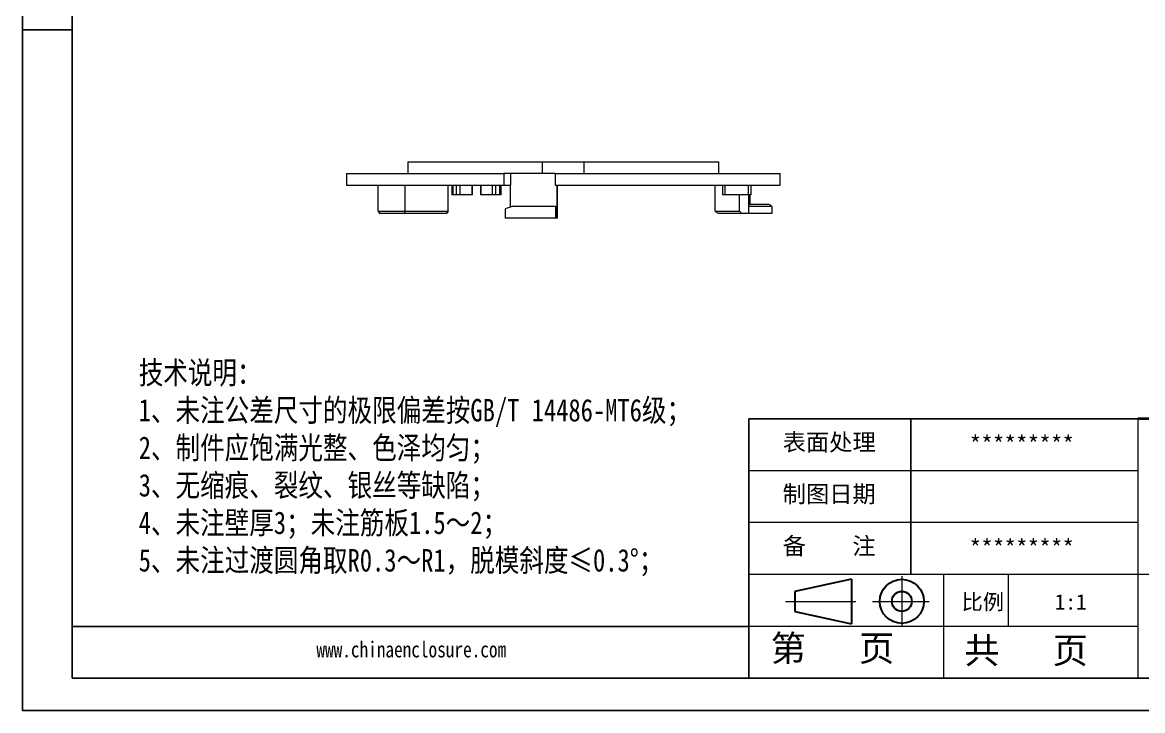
# Model space of a CAD drawing. Header units: inches. Extents: x 1848 to 4019, y 409 to 905.
# Drawn here: x 3423.5 to 3661.1, y 409.8 to 555.9 of the extents above; entities that cross this region are included whole.
import ezdxf

# ---------------------------------------------------------------- set-up
doc = ezdxf.new("R2010")
doc.units = ezdxf.units.IN
doc.linetypes.add('CENTER2', pattern=[28.575, 19.05, -3.175, 3.175, -3.175])
doc.layers.add('文字', color=81, linetype='Continuous')
for name, color, linetype, lineweight in [('粗实线', 7, 'Continuous', 30), ('细实线', 3, 'Continuous', 9), ('细点划线', 2, 'CENTER2', 9)]:
    doc.layers.add(name, color=color, linetype=linetype, lineweight=lineweight)
doc.styles.get("Standard").update_dxf_attribs({"font": 'txt', "bigfont": 'gbcbig.shx'})
doc.styles.add('宋体', font='', dxfattribs={"width": 0.8, "height": 3.5})
doc.styles.get('宋体').set_extended_font_data('SimSun')

msp = doc.modelspace()

# ---------------------------------------------------------------- linework, layer by layer
for p, q in [((3423.462, 698.799), (3423.462, 409.797)), ((3434.038, 691.918), (3434.038, 416.678)), ((3434.038, 554.298), (3423.462, 554.298)), ((3423.462, 543.595), (3423.462, 409.797)), ((3660.168, 471.726), (3577.596, 471.726)), ((3577.596, 416.678), (3577.596, 471.726)), ((3612.001, 438.698), (3612.001, 471.726)), ((3577.596, 427.688), (3434.038, 427.688)), ((3434.038, 416.678), (3825.312, 416.678)), ((3423.462, 409.797), (3832.193, 409.797)), ((3423.462, 409.797), (3612.689, 409.797))]:
    msp.add_line(p, q)
at = {"color": 7, "linetype": 'Continuous', "lineweight": 15}
for p, q in [((3505.222, 526.321), (3505.222, 523.821)), ((3505.222, 526.321), (3533.777, 526.321)), ((3533.777, 526.321), (3533.777, 523.821)), ((3533.777, 526.321), (3542.667, 526.321)), ((3542.667, 523.821), (3542.667, 526.321)), ((3542.667, 526.321), (3571.222, 526.321)), ((3571.222, 523.821), (3571.222, 526.321)), ((3492.222, 523.821), (3492.222, 521.321)), ((3492.222, 523.821), (3525.641, 523.821)), ((3525.641, 523.821), (3525.641, 521.321)), ((3527.063, 523.821), (3525.641, 523.821)), ((3527.063, 523.821), (3527.063, 521.321)), ((3536.486, 523.821), (3527.063, 523.821)), ((3536.486, 523.821), (3536.486, 521.321)), ((3536.486, 523.821), (3584.222, 523.821)), ((3584.222, 521.321), (3584.222, 523.821)), ((3492.222, 521.321), (3525.641, 521.321)), ((3498.962, 515.821), (3498.962, 521.321)), ((3504.679, 515.821), (3504.679, 521.321)), ((3513.8, 515.821), (3513.8, 521.321)), ((3514.561, 521.321), (3514.561, 519.321)), ((3514.768, 521.321), (3514.768, 519.321)), ((3518.948, 519.321), (3518.948, 521.321)), ((3520.682, 521.321), (3520.682, 519.321)), ((3524.74, 519.321), (3524.74, 521.321)), ((3525.041, 519.321), (3525.041, 521.321)), ((3525.641, 521.321), (3527.063, 521.321)), ((3527.063, 516.72), (3527.063, 521.321)), ((3536.486, 521.321), (3584.222, 521.321)), ((3536.94, 516.821), (3536.94, 521.321)), ((3537.02, 514.321), (3537.02, 521.321)), ((3570.458, 515.821), (3570.458, 521.321)), ((3571.991, 521.321), (3571.991, 519.321)), ((3572.484, 521.321), (3572.484, 519.321)), ((3577.506, 519.321), (3577.506, 521.321)), ((3578.01, 521.321), (3578.01, 519.321)), ((3578.103, 519.321), (3578.103, 521.321)), ((3514.768, 519.321), (3514.561, 519.321)), ((3515.598, 519.321), (3514.768, 519.321)), ((3516.31, 519.321), (3515.598, 519.321)), ((3518.878, 519.321), (3516.31, 519.321)), ((3518.948, 519.321), (3518.878, 519.321)), ((3520.745, 519.321), (3520.682, 519.321)), ((3523.189, 519.321), (3520.745, 519.321)), ((3523.837, 519.321), (3523.189, 519.321)), ((3524.74, 519.321), (3523.837, 519.321)), ((3525.041, 519.321), (3524.74, 519.321)), ((3572.484, 519.321), (3571.991, 519.321)), ((3577.506, 519.321), (3572.484, 519.321)), ((3575.646, 515.821), (3575.646, 519.321)), ((3578.01, 519.321), (3577.506, 519.321)), ((3577.615, 516.821), (3577.615, 519.321)), ((3577.886, 517.321), (3577.886, 519.321)), ((3578.102, 519.321), (3578.01, 519.321)), ((3578.103, 519.321), (3578.102, 519.321)), ((3498.962, 515.821), (3504.679, 515.821)), ((3504.679, 515.821), (3513.8, 515.821)), ((3513.8, 515.821), (3513.479, 515.321)), ((3527.364, 516.821), (3525.878, 516.321)), ((3525.878, 516.321), (3525.878, 514.321)), ((3536.561, 516.821), (3527.364, 516.821)), ((3536.561, 516.821), (3536.561, 514.321)), ((3536.94, 516.821), (3536.561, 516.821)), ((3536.94, 514.321), (3536.94, 516.821)), ((3570.458, 515.821), (3575.646, 515.821)), ((3575.646, 515.821), (3576.138, 515.321)), ((3577.615, 517.321), (3581.823, 517.321)), ((3577.615, 515.321), (3577.615, 516.821)), ((3582.468, 516.821), (3577.615, 516.821)), ((3582.468, 516.821), (3582.468, 515.321)), ((3504.51, 515.321), (3499.211, 515.321)), ((3513.479, 515.321), (3504.51, 515.321)), ((3536.561, 514.321), (3525.878, 514.321)), ((3536.94, 514.321), (3536.561, 514.321)), ((3537.02, 514.321), (3536.94, 514.321)), ((3576.138, 515.321), (3571.182, 515.321)), ((3577.615, 515.321), (3576.138, 515.321)), ((3582.468, 515.321), (3577.615, 515.321))]:
    msp.add_line(p, q, dxfattribs=at)
at = {"color": 8, "linetype": 'Continuous', "lineweight": 15}
for p, q in [((3515.598, 519.321), (3515.598, 521.321)), ((3516.31, 521.321), (3516.31, 519.321)), ((3518.878, 519.321), (3518.878, 521.321)), ((3520.745, 521.321), (3520.745, 519.321)), ((3523.189, 519.321), (3523.189, 521.321)), ((3523.837, 521.321), (3523.837, 519.321)), ((3578.102, 519.321), (3578.102, 521.321))]:
    msp.add_line(p, q, dxfattribs=at)
at = {"color": 7, "linetype": 'Continuous', "lineweight": 15}
for centre, major_axis, ratio, start_param, end_param in [((3538.222, 510.624), (-40.076, 40.076), 0.5107443, 0.9828288, 0.9940077), ((3538.222, 517.354), (44.999, -1.938), 0.1610108, 0.1902339, 0.2569605)]:
    msp.add_ellipse(centre, major_axis=major_axis, ratio=ratio, start_param=start_param, end_param=end_param, dxfattribs=at)
for points in [[(3504.51, 515.321), (3504.566, 515.488), (3504.622, 515.655), (3504.679, 515.821)], [(3570.458, 515.821), (3570.7, 515.655), (3570.941, 515.488), (3571.182, 515.321)]]:
    msp.add_open_spline(points, degree=3, dxfattribs=at)
at = {"layer": '粗实线', "color": 7, "lineweight": 40}
msp.add_line((3825.312, 471.726), (3660.168, 471.726), dxfattribs=at)
at = {"layer": '粗实线', "color": 7}
for p, q in [((3599.355, 437.668), (3587.326, 435.118)), ((3599.355, 437.668), (3599.355, 428.24)), ((3587.326, 435.118), (3587.326, 430.863)), ((3587.326, 430.863), (3599.355, 428.24))]:
    msp.add_line(p, q, dxfattribs=at)
for radius in [4.677, 2.127]:
    msp.add_circle((3610.062, 432.991), radius, dxfattribs=at)
at = {"layer": '细实线', "color": 7}
for p, q in [((3660.168, 471.726), (3660.168, 416.678)), ((3660.168, 460.717), (3577.596, 460.717)), ((3660.168, 449.707), (3577.596, 449.707)), ((3825.312, 438.698), (3577.596, 438.698)), ((3618.882, 438.698), (3618.882, 416.678)), ((3632.644, 438.698), (3632.644, 427.688)), ((3660.168, 427.688), (3577.596, 427.688))]:
    msp.add_line(p, q, dxfattribs=at)
at = {"layer": '细点划线', "color": 7}
for p, q in [((3610.062, 438.374), (3610.062, 427.688)), ((3585.408, 432.991), (3600.277, 432.991)), ((3603.807, 432.991), (3615.895, 432.991))]:
    msp.add_line(p, q, dxfattribs=at)

# ---------------------------------------------------------------- texts
at = {"char_height": 3.62069, "width": 2057.82218, "attachment_point": 1}
for s, insert in [('{\\fSimHei|b0|i0|c134|p49;表面处理}', (3584.777, 468.602)), ('{\\fSimHei|b0|i0|c134|p49;*********}', (3624.433, 468.136)), ('{\\fSimHei|b0|i0|c134|p49;制图日期}', (3584.777, 457.592)), ('{\\fSimHei|b0|i0|c134|p49;备    注}', (3584.777, 446.583)), ('{\\fSimHei|b0|i0|c134|p49;*********}', (3624.433, 446.117))]:
    msp.add_mtext(s, dxfattribs=dict(at, insert=insert))
at = {"layer": '文字', "color": 0, "attachment_point": 1, "style": '宋体'}
for s, insert, char_height, width in [('{\\H1.111x;技术说明：\\P1、未注公差尺寸的极限偏差按GB/T 14486-MT6级；\\P2、制件应饱满光整、色泽均匀；\\P3、无缩痕、裂纹、银丝等缺陷；\\P4、未注壁厚3；未注筋板1.5～2；\\P5、未注过渡圆角取R0.3～R1，脱模斜度≤0.3%%D；}', (3448.139, 483.927), 4.30063, 156.64322), ('www.chinaenclosure.com', (3485.839, 424.466), 3.36404, 59.10304)]:
    msp.add_mtext(s, dxfattribs=dict(at, insert=insert, char_height=char_height, width=width))
at = {"layer": '细实线', "color": 7, "attachment_point": 1}
for s, insert, char_height, width in [('{\\fSimSun|b0|i0|c134|p54;比例}', (3622.736, 434.528), 3.30288, 14.49862), ('{\\fSimSun|b0|i0|c134|p54;1:1}', (3642.519, 434.528), 3.30288, 14.49862), ('{\\fSimSun|b0|i0|c134|p54;第   页}', (3582.229, 425.796), 5.5048, 41.286), ('{\\fSimSun|b0|i0|c134|p54; 共   页}', (3619.556, 425.328), 5.5048, 41.286)]:
    msp.add_mtext(s, dxfattribs=dict(at, insert=insert, char_height=char_height, width=width))

doc.saveas('drawing.dxf')
